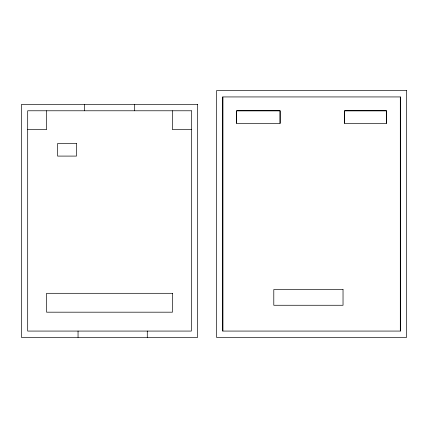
<?xml version="1.0" encoding="UTF-8"?>
<svg xmlns="http://www.w3.org/2000/svg" width="428" height="428" viewBox="0 0 428 428"><rect width="100%" height="100%" fill="white"/><g stroke="black" fill="none" stroke-linecap="round" stroke-linejoin="round"><path stroke-width="0.64" d="M222.811 331.069L222.811 96.937L400.308 96.937L400.308 331.069L222.811 331.069L222.811 96.931M236.657 123.366L236.657 110.782L280.089 110.782L280.089 123.366L236.657 123.366L236.657 110.777L280.089 110.777L280.089 123.366M344.599 123.366L344.599 110.782L386.457 110.782L386.457 123.366L344.599 123.366L344.599 110.777L386.457 110.777L386.457 123.366M27.692 129.657L46.577 129.657L46.577 110.777M191.343 129.657L172.457 129.657L172.457 110.777M400.308 96.931L400.308 331.069M147.28 331.069L147.28 337.366M134.692 104.48L134.692 110.777M84.343 104.48L84.343 110.777M78.046 331.069L78.046 337.366M406.6 90.634L216.52 90.634L216.52 337.366L406.6 337.366L406.6 90.634M197.634 104.48L21.4 104.48L21.4 337.366L197.634 337.366L197.634 104.48M191.343 110.777L27.692 110.777L27.692 331.069L191.343 331.069L191.343 110.777M76.473 143.508L57.593 143.508L57.593 156.092L76.473 156.092L76.473 143.508M343.031 289.531L273.792 289.531L273.792 305.266L343.031 305.266L343.031 289.531M172.457 293.308L46.577 293.308L46.577 312.189L172.457 312.189L172.457 293.308"/></g></svg>
